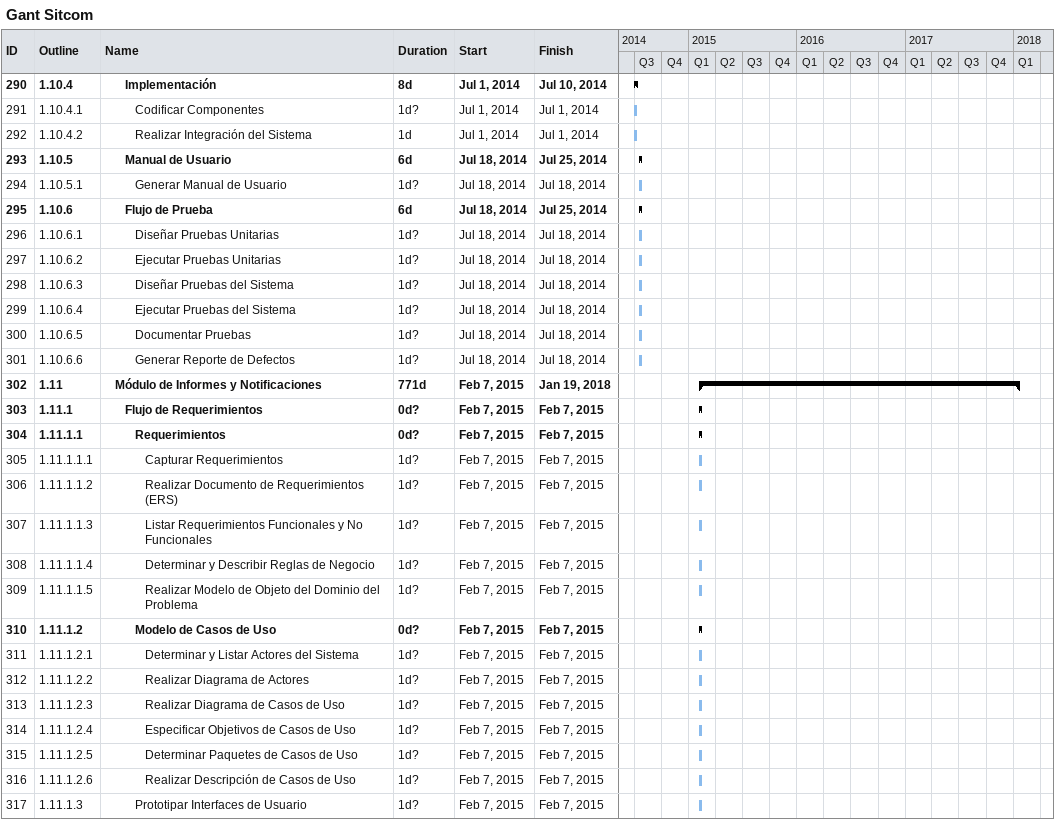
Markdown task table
Gant Sitcom

| ID | WBS | Task | Duration | Start | Finish |
|---|---|---|---|---|---|
| 290 | 1.10.4 | **Implementación** | 8d | 2014-07-01 | 2014-07-10 |
| 291 | 1.10.4.1 | Codificar Componentes | 1d? | 2014-07-01 | 2014-07-01 |
| 292 | 1.10.4.2 | Realizar Integración del Sistema | 1d | 2014-07-01 | 2014-07-01 |
| 293 | 1.10.5 | **Manual de Usuario** | 6d | 2014-07-18 | 2014-07-25 |
| 294 | 1.10.5.1 | Generar Manual de Usuario | 1d? | 2014-07-18 | 2014-07-18 |
| 295 | 1.10.6 | **Flujo de Prueba** | 6d | 2014-07-18 | 2014-07-25 |
| 296 | 1.10.6.1 | Diseñar Pruebas Unitarias | 1d? | 2014-07-18 | 2014-07-18 |
| 297 | 1.10.6.2 | Ejecutar Pruebas Unitarias | 1d? | 2014-07-18 | 2014-07-18 |
| 298 | 1.10.6.3 | Diseñar Pruebas del Sistema | 1d? | 2014-07-18 | 2014-07-18 |
| 299 | 1.10.6.4 | Ejecutar Pruebas del Sistema | 1d? | 2014-07-18 | 2014-07-18 |
| 300 | 1.10.6.5 | Documentar Pruebas | 1d? | 2014-07-18 | 2014-07-18 |
| 301 | 1.10.6.6 | Generar Reporte de Defectos | 1d? | 2014-07-18 | 2014-07-18 |
| 302 | 1.11 | **Módulo de Informes y Notificaciones** | 771d | 2015-02-07 | 2018-01-19 |
| 303 | 1.11.1 | **Flujo de Requerimientos** | 0d? | 2015-02-07 | 2015-02-07 |
| 304 | 1.11.1.1 | **Requerimientos** | 0d? | 2015-02-07 | 2015-02-07 |
| 305 | 1.11.1.1.1 | Capturar Requerimientos | 1d? | 2015-02-07 | 2015-02-07 |
| 306 | 1.11.1.1.2 | Realizar Documento de Requerimientos (ERS) | 1d? | 2015-02-07 | 2015-02-07 |
| 307 | 1.11.1.1.3 | Listar Requerimientos Funcionales y No Funcionales | 1d? | 2015-02-07 | 2015-02-07 |
| 308 | 1.11.1.1.4 | Determinar y Describir Reglas de Negocio | 1d? | 2015-02-07 | 2015-02-07 |
| 309 | 1.11.1.1.5 | Realizar Modelo de Objeto del Dominio del Problema | 1d? | 2015-02-07 | 2015-02-07 |
| 310 | 1.11.1.2 | **Modelo de Casos de Uso** | 0d? | 2015-02-07 | 2015-02-07 |
| 311 | 1.11.1.2.1 | Determinar y Listar Actores del Sistema | 1d? | 2015-02-07 | 2015-02-07 |
| 312 | 1.11.1.2.2 | Realizar Diagrama de Actores | 1d? | 2015-02-07 | 2015-02-07 |
| 313 | 1.11.1.2.3 | Realizar Diagrama de Casos de Uso | 1d? | 2015-02-07 | 2015-02-07 |
| 314 | 1.11.1.2.4 | Especificar Objetivos de Casos de Uso | 1d? | 2015-02-07 | 2015-02-07 |
| 315 | 1.11.1.2.5 | Determinar Paquetes de Casos de Uso | 1d? | 2015-02-07 | 2015-02-07 |
| 316 | 1.11.1.2.6 | Realizar Descripción de Casos de Uso | 1d? | 2015-02-07 | 2015-02-07 |
| 317 | 1.11.1.3 | Prototipar Interfaces de Usuario | 1d? | 2015-02-07 | 2015-02-07 |
